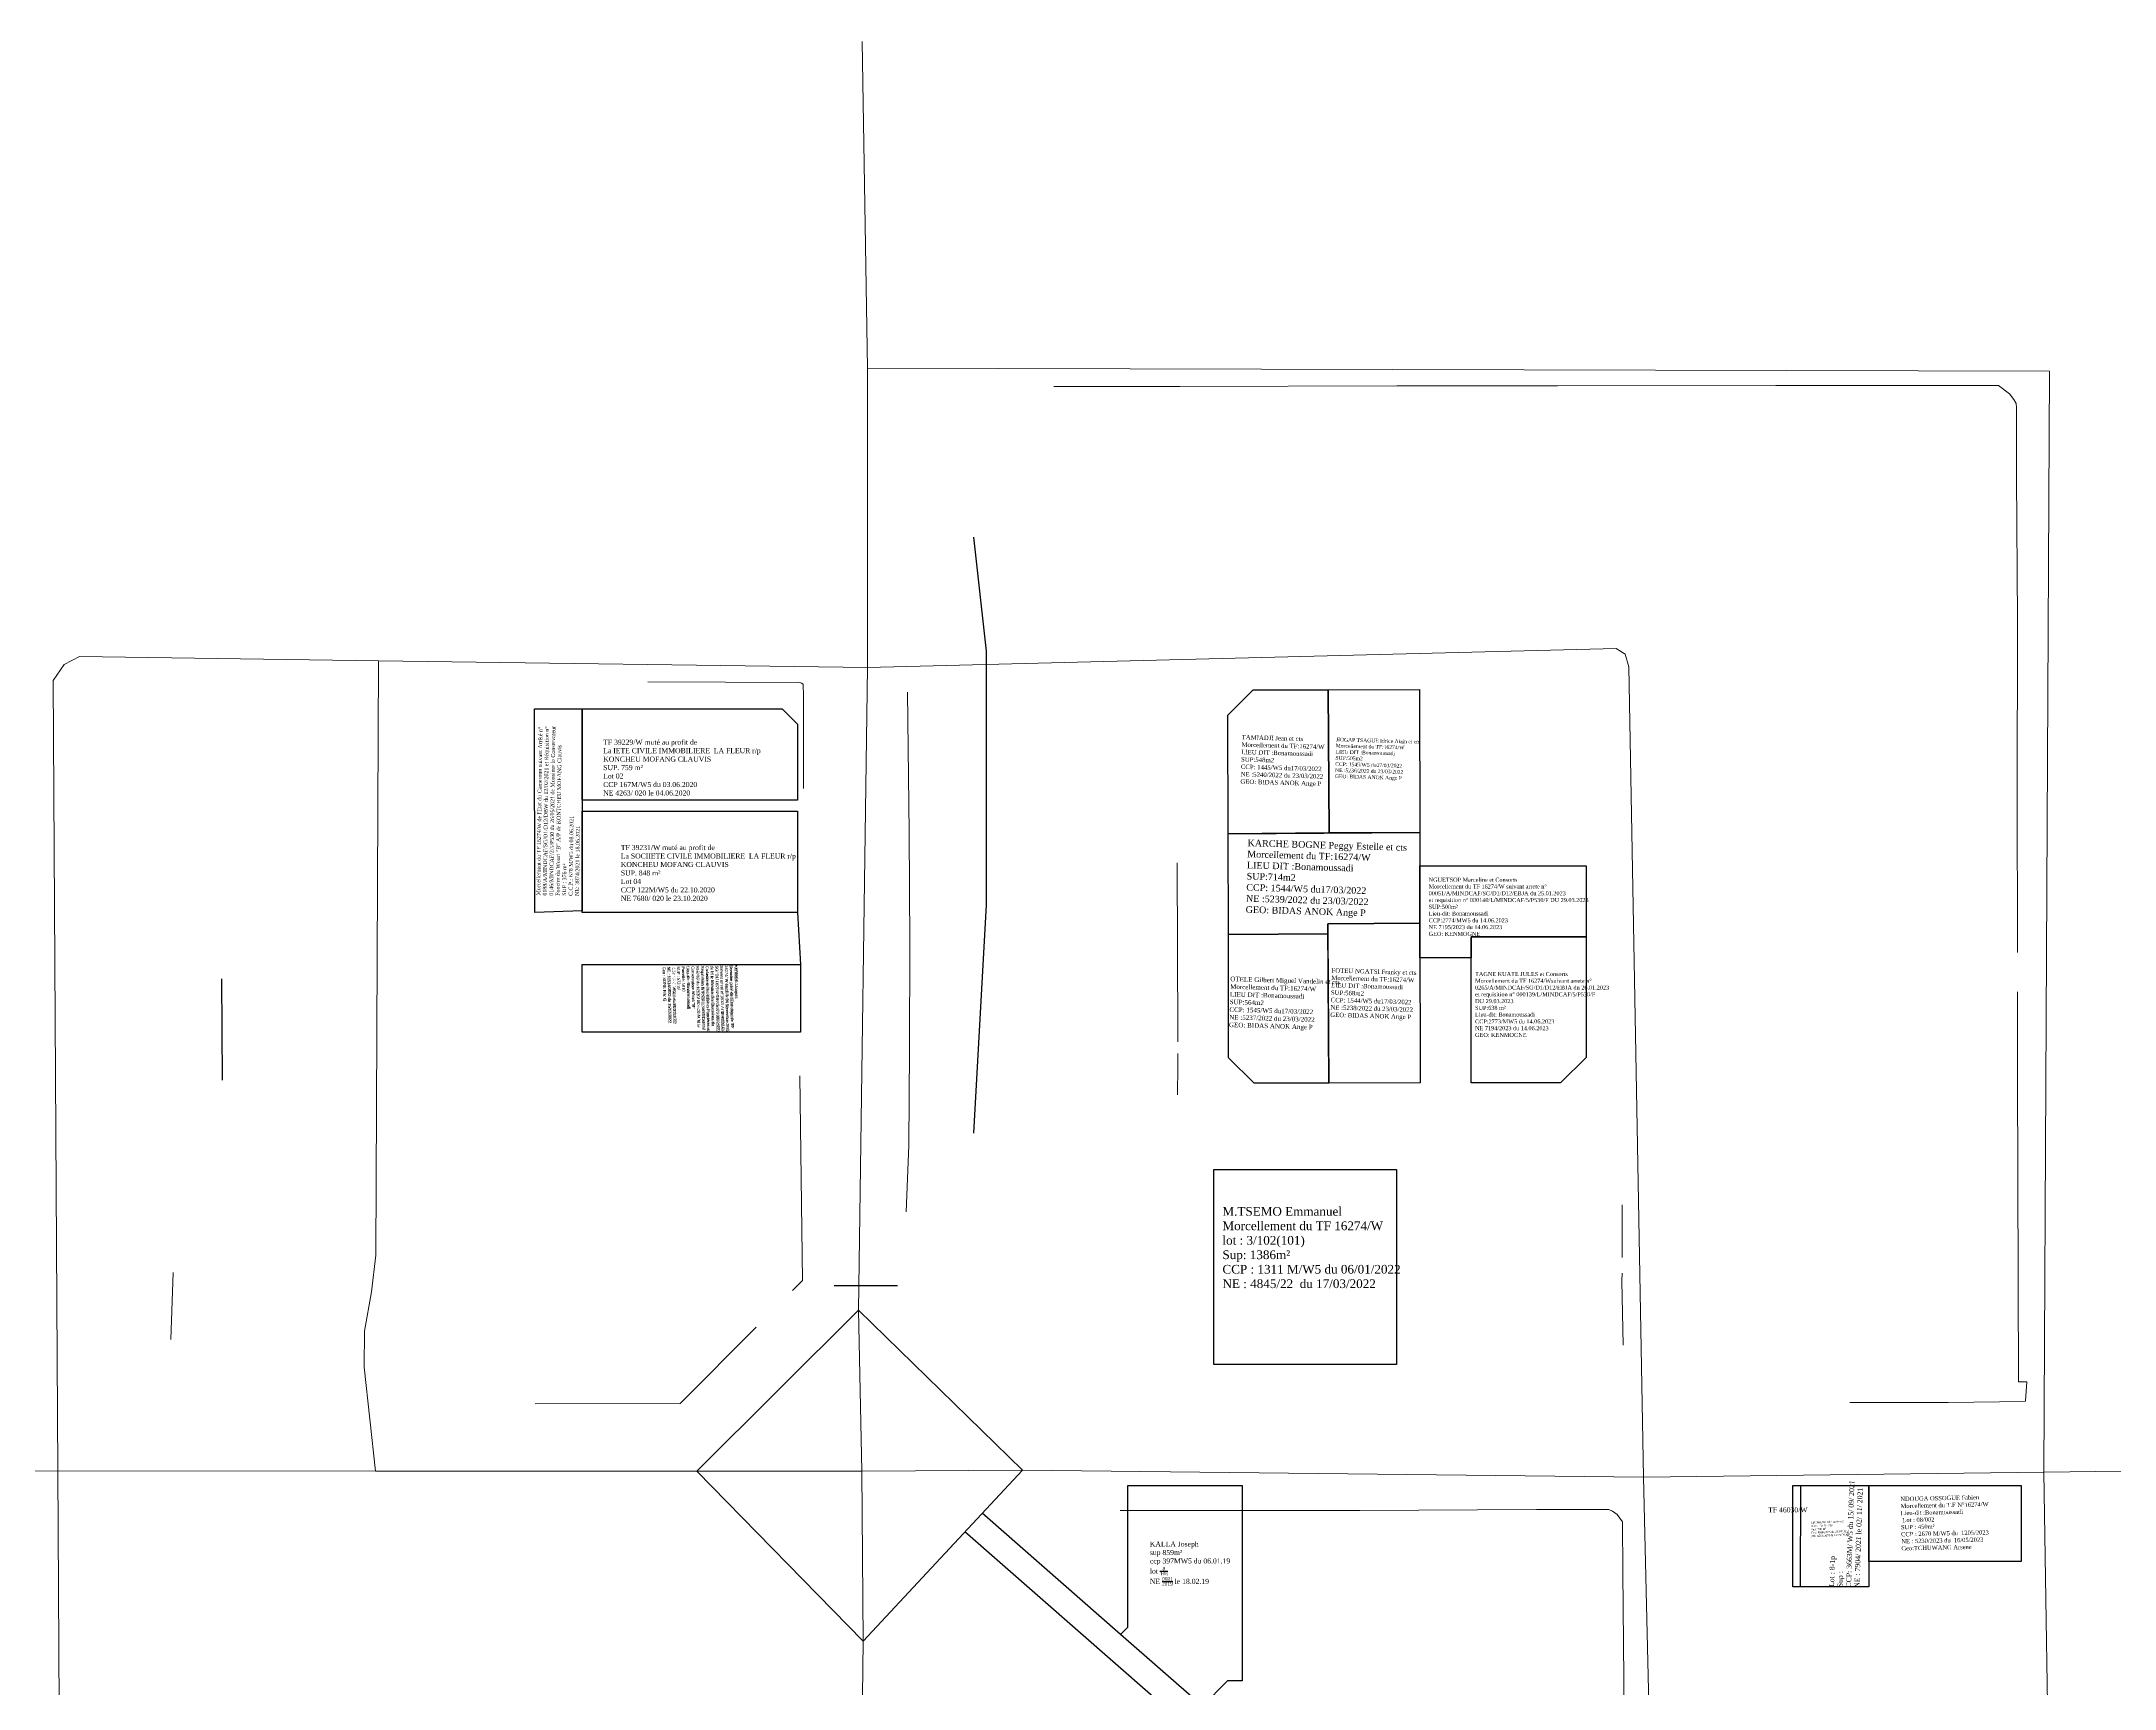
# Model space of a CAD drawing. Header units: millimetres. Extents: x 579832 to 917290, y 449831 to 1452191.
# Drawn here: x 582095 to 582503.4, y 452045.6 to 452370.1 of the extents above; entities that cross this region are included whole.
import ezdxf

# ---------------------------------------------------------------- set-up
doc = ezdxf.new("R2010")
doc.units = ezdxf.units.MM
doc.header["$LTSCALE"] = 10
for name, color, linetype, lineweight in [('drains_fossés', 120, 'Continuous', 20), ('MAJ APRES LE 13.01.2023', 222, 'Continuous', 30), ('Roads_others', 24, 'Continuous', 9)]:
    doc.layers.add(name, color=color, linetype=linetype, lineweight=lineweight)
for name, color, linetype in [('end maj 26 02 2021', 7, 'Continuous'), ('MAJ JUIN 2021', 7, 'Continuous'), ('MAJ NOV 2021', 7, 'Continuous'), ('Parcelle MAJ', 6, 'Continuous')]:
    doc.layers.add(name, color=color, linetype=linetype)
doc.styles.add('Times 1.0', font='times.ttf', dxfattribs={"width": 0.99, "height": 1})

msp = doc.modelspace()

# ---------------------------------------------------------------- linework, layer by layer
at = {"color": 5, "flags": 128}
for points in [[(582348.44, 452242.4), (582348.64, 452214.17), (582328.75, 452214.03), (582328.7, 452237.37), (582333.69, 452242.38)], [(582348.44, 452242.4), (582348.64, 452214.17), (582328.75, 452214.03), (582328.7, 452237.37), (582333.69, 452242.38)], [(582366.44, 452242.43), (582366.49, 452214.3), (582348.64, 452214.17), (582348.44, 452242.4)], [(582366.44, 452242.43), (582366.49, 452214.3), (582348.64, 452214.17), (582348.44, 452242.4)], [(582366.49, 452214.3), (582366.52, 452196.41), (582348.37, 452196.28), (582348.38, 452194.27), (582328.79, 452194.14), (582328.75, 452214.03)], [(582366.49, 452214.3), (582366.52, 452196.41), (582348.37, 452196.28), (582348.38, 452194.27), (582328.79, 452194.14), (582328.75, 452214.03)], [(582366.52, 452196.41), (582366.58, 452164.93), (582348.57, 452164.9), (582348.37, 452196.28)], [(582366.52, 452196.41), (582366.58, 452164.93), (582348.57, 452164.9), (582348.37, 452196.28)], [(582348.38, 452194.27), (582348.57, 452164.9), (582333.84, 452164.88), (582328.83, 452169.87), (582328.79, 452194.14)], [(582348.38, 452194.27), (582348.57, 452164.9), (582333.84, 452164.88), (582328.83, 452169.87), (582328.79, 452194.14)]]:
    msp.add_lwpolyline(points, close=True, dxfattribs=at)
at = {"flags": 128}
msp.add_lwpolyline([(582244.5, 452188.24), (582244.5, 452174.92), (582201.5, 452174.92), (582201.5, 452188.24)], close=True, dxfattribs=at)
at = {"color": 150, "lineweight": -3, "flags": 128}
msp.add_lwpolyline([(582130.44, 452185.44), (582130.57, 452165.44)], dxfattribs=at)
msp.add_lwpolyline([(582130.44, 452185.44), (582130.57, 452165.44)], dxfattribs=at)
at = {"color": 1, "flags": 128}
msp.add_lwpolyline([(582325.9, 452147.87), (582343.9, 452147.88), (582361.9, 452147.89), (582361.91, 452109.41), (582343.92, 452109.41), (582325.92, 452109.41)], close=True, dxfattribs=at)
msp.add_lwpolyline([(582325.9, 452147.87), (582343.9, 452147.88), (582361.9, 452147.89), (582361.91, 452109.41), (582343.92, 452109.41), (582325.92, 452109.41)], close=True, dxfattribs=at)
msp.add_lwpolyline([(582325.9, 452147.87), (582343.9, 452147.88), (582361.9, 452147.89), (582361.91, 452109.41), (582343.92, 452109.41), (582325.92, 452109.41)], close=True, dxfattribs=at)
msp.add_lwpolyline([(582325.9, 452147.87), (582343.9, 452147.88), (582361.9, 452147.89), (582361.91, 452109.41), (582343.92, 452109.41), (582325.92, 452109.41)], close=True, dxfattribs=at)
at = {"layer": 'drains_fossés'}
for p, q in [((582406.33, 452130.49), (582406.34, 452140.88)), ((582120.89, 452127.57), (582120.46, 452114.38)), ((582120.89, 452127.57), (582120.46, 452114.38))]:
    msp.add_line(p, q, dxfattribs=at)
for points in [[(582484.25, 452190.63), (582484.25, 452191.71), (582484.19, 452221.66), (582484.22, 452255.11), (582484.22, 452256.23), (582484.03, 452284.32), (582484.07, 452298.02), (582484, 452298.77), (582483.55, 452299.57), (582482.68, 452300.69), (582480.5, 452302.33), (582455.11, 452302.36), (582436.66, 452302.38), (582393.62, 452302.27), (582361.99, 452302.25), (582319.23, 452302.12), (582294.67, 452302.14), (582294.4, 452302.14)], [(582245.08, 452222.92), (582245.09, 452239.37), (582245.06, 452241.32), (582245.04, 452243.27), (582245.04, 452243.51), (582244.72, 452243.68), (582244.56, 452243.75), (582244.19, 452243.82), (582229.69, 452243.89), (582214.39, 452243.95)], [(582265.34, 452139.53), (582265.85, 452152.66), (582265.99, 452171.44), (582266, 452192.32), (582265.93, 452214.29), (582265.57, 452241.89)], [(582318.82, 452173.04), (582318.82, 452174.31), (582318.68, 452208.3)], [(582451.21, 452101.93), (582470.56, 452101.96), (582485.75, 452102.16), (582485.84, 452102.26), (582486.07, 452106.03), (582484.42, 452106.03), (582484.39, 452125.81), (582484.3, 452146.59), (582484.24, 452166.13), (582484.25, 452182.88)], [(582451.21, 452101.93), (582470.56, 452101.96), (582485.75, 452102.16), (582485.84, 452102.26), (582486.07, 452106.03), (582484.42, 452106.03), (582484.39, 452125.81), (582484.3, 452146.59), (582484.24, 452166.13), (582484.25, 452182.88)], [(582318.75, 452162.55), (582318.81, 452168.23), (582318.83, 452170.69)], [(582242.95, 452124.02), (582244.92, 452126.02), (582244.38, 452166.32)], [(582242.95, 452124.02), (582244.92, 452126.02), (582244.38, 452166.32)], [(582406.56, 452113.22), (582406.3, 452125.91), (582406.36, 452127.44)], [(582406.56, 452113.22), (582406.3, 452125.91), (582406.36, 452127.44)], [(582235.74, 452116.77), (582220.81, 452101.75), (582192.22, 452101.66)], [(582235.74, 452116.77), (582220.81, 452101.75), (582192.22, 452101.66)], [(582307.49, 452080.68), (582327.99, 452080.69), (582354.69, 452080.69), (582389.5, 452080.86), (582403.74, 452080.84), (582404.47, 452080.51), (582405.35, 452079.89), (582406.42, 452078.44), (582406.46, 452068.58), (582406.71, 452047.51), (582406.6, 452029.93)], [(582307.49, 452080.68), (582327.99, 452080.69), (582354.69, 452080.69), (582389.5, 452080.86), (582403.74, 452080.84), (582404.47, 452080.51), (582405.35, 452079.89), (582406.42, 452078.44), (582406.46, 452068.58), (582406.71, 452047.51), (582406.6, 452029.93)]]:
    msp.add_lwpolyline(points, dxfattribs=at)
at = {"layer": 'end maj 26 02 2021', "color": 3, "lineweight": -3}
msp.add_line((582243.91, 452198.5), (582244.5, 452188.24), dxfattribs=at)
at = {"layer": 'end maj 26 02 2021', "flags": 128}
for points in [[(582278.61, 452154.99), (582281.11, 452199.99), (582281.11, 452207.49), (582281.11, 452249.99), (582278.61, 452272.49)], [(582278.61, 452154.99), (582281.11, 452199.99), (582281.11, 452207.49), (582281.11, 452249.99), (582278.61, 452272.49)], [(582251.11, 452124.99), (582263.61, 452124.99)], [(582251.11, 452124.99), (582263.61, 452124.99)], [(582251.11, 452124.99), (582263.61, 452124.99)], [(582251.11, 452124.99), (582263.61, 452124.99)]]:
    msp.add_lwpolyline(points, dxfattribs=at)
at = {"layer": 'end maj 26 02 2021', "color": 3, "lineweight": -3, "flags": 128}
for points in [[(582201.51, 452238.62), (582240.91, 452238.62), (582243.91, 452235.62), (582243.91, 452220.62), (582201.51, 452220.62)], [(582201.51, 452238.62), (582240.91, 452238.62), (582243.91, 452235.62), (582243.91, 452220.62), (582201.51, 452220.62)], [(582201.51, 452218.5), (582243.91, 452218.5), (582243.91, 452198.5), (582201.51, 452198.5)], [(582201.51, 452218.5), (582243.91, 452218.5), (582243.91, 452198.5), (582201.51, 452198.5)]]:
    msp.add_lwpolyline(points, close=True, dxfattribs=at)
at = {"layer": 'end maj 26 02 2021', "color": 150, "lineweight": -3, "flags": 128}
msp.add_lwpolyline([(582307.56, 452056.23), (582308.98, 452057.65), (582308.98, 452085.61), (582331.48, 452085.6), (582331.47, 452047.08), (582328.61, 452047.08), (582323.66, 452042.13)], close=True, dxfattribs=at)
msp.add_lwpolyline([(582307.56, 452056.23), (582308.98, 452057.65), (582308.98, 452085.61), (582331.48, 452085.6), (582331.47, 452047.08), (582328.61, 452047.08), (582323.66, 452042.13)], close=True, dxfattribs=at)
msp.add_lwpolyline([(582307.56, 452056.23), (582308.98, 452057.65), (582308.98, 452085.61), (582331.48, 452085.6), (582331.47, 452047.08), (582328.61, 452047.08), (582323.66, 452042.13)], close=True, dxfattribs=at)
msp.add_lwpolyline([(582307.56, 452056.23), (582308.98, 452057.65), (582308.98, 452085.61), (582331.48, 452085.6), (582331.47, 452047.08), (582328.61, 452047.08), (582323.66, 452042.13)], close=True, dxfattribs=at)
at = {"layer": 'end maj 26 02 2021', "color": 150}
msp.add_lwpolyline([(582439.98, 452085.6), (582454.98, 452085.6), (582454.98, 452070.6), (582454.98, 452065.6), (582439.98, 452065.6)], close=True, dxfattribs=at)
msp.add_lwpolyline([(582439.98, 452085.6), (582454.98, 452085.6), (582454.98, 452070.6), (582454.98, 452065.6), (582439.98, 452065.6)], close=True, dxfattribs=at)
msp.add_lwpolyline([(582439.98, 452085.6), (582454.98, 452085.6), (582454.98, 452070.6), (582454.98, 452065.6), (582439.98, 452065.6)], close=True, dxfattribs=at)
msp.add_lwpolyline([(582439.98, 452085.6), (582454.98, 452085.6), (582454.98, 452070.6), (582454.98, 452065.6), (582439.98, 452065.6)], close=True, dxfattribs=at)
at = {"layer": 'MAJ APRES LE 13.01.2023', "flags": 128}
for points in [[(582399.24, 452207.68), (582399.24, 452193.7), (582376.62, 452193.69), (582376.62, 452189.6), (582366.5, 452189.6), (582366.49, 452207.68), (582399.24, 452207.68)], [(582399.24, 452193.7), (582399.24, 452169.95), (582394.24, 452164.95), (582376.62, 452164.94), (582376.62, 452193.69), (582399.24, 452193.7)], [(582454.98, 452085.6), (582484.99, 452085.6), (582484.99, 452070.6), (582454.98, 452070.6)], [(582454.98, 452085.6), (582484.99, 452085.6), (582484.99, 452070.6), (582454.98, 452070.6)]]:
    msp.add_lwpolyline(points, close=True, dxfattribs=at)
at = {"layer": 'MAJ JUIN 2021', "linetype": 'ByBlock', "lineweight": -3, "ltscale": 0.0014, "flags": 128}
msp.add_lwpolyline([(582192.12, 452238.62), (582201.5, 452238.62), (582201.5, 452198.81), (582192.14, 452198.5)], close=True, dxfattribs=at)
msp.add_lwpolyline([(582192.12, 452238.62), (582201.5, 452238.62), (582201.5, 452198.81), (582192.14, 452198.5)], close=True, dxfattribs=at)
at = {"layer": 'MAJ NOV 2021'}
for p, q in [((582320.86, 452037.94), (582276.88, 452076.46)), ((582320.86, 452037.94), (582276.88, 452076.46)), ((582307.56, 452056.23), (582280.29, 452080.12)), ((582307.56, 452056.23), (582280.29, 452080.12))]:
    msp.add_line(p, q, dxfattribs=at)
at = {"layer": 'MAJ NOV 2021', "flags": 128}
msp.add_lwpolyline([(582454.98, 452085.6), (582454.98, 452070.6), (582454.98, 452065.6), (582441.48, 452065.6), (582441.58, 452085.6)], close=True, dxfattribs=at)
msp.add_lwpolyline([(582454.98, 452085.6), (582454.98, 452070.6), (582454.98, 452065.6), (582441.48, 452065.6), (582441.58, 452085.6)], close=True, dxfattribs=at)
msp.add_lwpolyline([(582454.98, 452085.6), (582454.98, 452070.6), (582454.98, 452065.6), (582441.48, 452065.6), (582441.58, 452085.6)], close=True, dxfattribs=at)
msp.add_lwpolyline([(582454.98, 452085.6), (582454.98, 452070.6), (582454.98, 452065.6), (582441.48, 452065.6), (582441.58, 452085.6)], close=True, dxfattribs=at)
at = {"layer": 'Parcelle MAJ', "color": 6, "lineweight": 30, "flags": 128}
msp.add_lwpolyline([(582244.5, 452188.24), (582244.5, 452174.92), (582201.5, 452174.92), (582201.5, 452188.24)], close=True, dxfattribs=at)
at = {"layer": 'Roads_others'}
for p, q in [((582255.92, 452120.14), (582224.07, 452088.44)), ((582255.92, 452120.14), (582224.07, 452088.44)), ((582255.92, 452120.14), (582288.24, 452088.64)), ((582255.92, 452120.14), (582288.24, 452088.64)), ((582224.07, 452088.44), (582256.81, 452054.93)), ((582224.07, 452088.44), (582256.81, 452054.93)), ((582288.24, 452088.64), (582256.81, 452054.93)), ((582288.24, 452088.64), (582256.81, 452054.93))]:
    msp.add_line(p, q, dxfattribs=at)
for points in [[(582255.36, 451930.71), (582256.81, 452054.93), (582256.58, 452088.43), (582255.92, 452120.14), (582257.72, 452246.8), (582257.68, 452305.75), (582256.62, 452370.14)], [(582255.36, 451930.71), (582256.81, 452054.93), (582256.58, 452088.43), (582255.92, 452120.14), (582257.72, 452246.8), (582257.68, 452305.75), (582256.62, 452370.14)], [(582257.68, 452305.75), (582490.53, 452305.14), (582489.43, 452088.24)], [(582257.68, 452305.75), (582490.53, 452305.14), (582489.43, 452088.24)], [(582160.77, 452088.45), (582158.52, 452108.94), (582158.59, 452115.98), (582160, 452123.74), (582160.81, 452130.98), (582161.38, 452248.12)], [(582160.77, 452088.45), (582158.52, 452108.94), (582158.59, 452115.98), (582160, 452123.74), (582160.81, 452130.98), (582161.38, 452248.12)], [(583168.13, 452092.06), (583096.18, 452092.25), (582957.17, 452091.84), (582869.52, 452092.59), (582744.53, 452090.42), (582653.39, 452090.16), (582561.19, 452089.11), (582489.43, 452088.24), (582410.54, 452087.22), (582288.24, 452088.64), (582256.58, 452088.43), (582224.07, 452088.44), (582160.77, 452088.45), (582098.21, 452088.46), (582013.74, 452087.42), (581953.31, 452087.43)], [(583168.13, 452092.06), (583096.18, 452092.25), (582957.17, 452091.84), (582869.52, 452092.59), (582744.53, 452090.42), (582653.39, 452090.16), (582561.19, 452089.11), (582489.43, 452088.24), (582410.54, 452087.22), (582288.24, 452088.64), (582256.58, 452088.43), (582224.07, 452088.44), (582160.77, 452088.45), (582098.21, 452088.46), (582013.74, 452087.42), (581953.31, 452087.43)], [(582489.43, 452088.24), (582493.11, 451854.96), (582483.81, 451854.54), (582473.54, 451854.37), (582256.17, 451852.79)], [(582489.43, 452088.24), (582493.11, 451854.96), (582483.81, 451854.54), (582473.54, 451854.37), (582256.17, 451852.79)]]:
    msp.add_lwpolyline(points, dxfattribs=at)
msp.add_lwpolyline([(582406.93, 452249.43), (582405.17, 452250.5), (582257.72, 452246.8), (582161.38, 452248.12), (582102.43, 452248.93), (582099.44, 452247.38), (582097.29, 452244.2), (582098.21, 452088.46), (582099.06, 451936.76), (582099.62, 451934.28), (582101.37, 451932.48), (582104.38, 451931.64), (582255.36, 451930.71), (582323.88, 451929.85), (582393.45, 451929.93), (582403.65, 451932.02), (582409.59, 451935.86), (582413.09, 451941.94), (582414.64, 451949.78), (582412.02, 452025.67), (582410.54, 452087.22), (582407.67, 452246.92)], close=True, dxfattribs=at)
msp.add_lwpolyline([(582406.93, 452249.43), (582405.17, 452250.5), (582257.72, 452246.8), (582161.38, 452248.12), (582102.43, 452248.93), (582099.44, 452247.38), (582097.29, 452244.2), (582098.21, 452088.46), (582099.06, 451936.76), (582099.62, 451934.28), (582101.37, 451932.48), (582104.38, 451931.64), (582255.36, 451930.71), (582323.88, 451929.85), (582393.45, 451929.93), (582403.65, 451932.02), (582409.59, 451935.86), (582413.09, 451941.94), (582414.64, 451949.78), (582412.02, 452025.67), (582410.54, 452087.22), (582407.67, 452246.92)], close=True, dxfattribs=at)

# ---------------------------------------------------------------- texts
at = {"attachment_point": 1, "rotation": 358.3506}
for s, insert, char_height, width in [('\\A1;{\\fTimes New Roman|b0|i0|c0|p18;TAMIADJI Jean et cts\\P\\C1;Morcellement du TF:16274/W\\C256;\\PLIEU DIT :Bonamoussadi\\PSUP:548m2\\PCCP: 1445/W5 du17/03/2022\\PNE :5240/2022 du 23/03/2022 \\P\\C1;GEO: BIDAS ANOK Ange P}', (582331.42, 452233.5), 0.8732, 20.0648), ('\\A1;{\\fTimes New Roman|b0|i0|c0|p18;TAMIADJI Jean et cts\\P\\C1;Morcellement du TF:16274/W\\C256;\\PLIEU DIT :Bonamoussadi\\PSUP:548m2\\PCCP: 1445/W5 du17/03/2022\\PNE :5240/2022 du 23/03/2022 \\P\\C1;GEO: BIDAS ANOK Ange P}', (582331.42, 452233.5), 0.8732, 20.0648), ('\\A1;{\\fTimes New Roman|b0|i0|c0|p18;JIOGAP TSAGUE Idrice Alain et cts\\P\\C1;Morcellement du TF:16274/W\\C256;\\PLIEU DIT :Bonamoussadi\\PSUP:505m2\\PCCP: 1545/W5 du17/03/2022\\PNE :5236/2022 du 23/03/2022 \\P\\C1;GEO: BIDAS ANOK Ange P}', (582349.99, 452232.96), 0.7221, 16.5923), ('\\A1;{\\fTimes New Roman|b0|i0|c0|p18;JIOGAP TSAGUE Idrice Alain et cts\\P\\C1;Morcellement du TF:16274/W\\C256;\\PLIEU DIT :Bonamoussadi\\PSUP:505m2\\PCCP: 1545/W5 du17/03/2022\\PNE :5236/2022 du 23/03/2022 \\P\\C1;GEO: BIDAS ANOK Ange P}', (582349.99, 452232.96), 0.7221, 16.5923), ('\\A1;{\\fTimes New Roman|b0|i0|c0|p18;KARCHE BOGNE Peggy Estelle et cts\\P\\C1;Morcellement du TF:16274/W\\C256;\\PLIEU DIT :Bonamoussadi\\PSUP:714m2\\PCCP: 1544/W5 du17/03/2022\\PNE :5239/2022 du 23/03/2022 \\P\\C1;GEO: BIDAS ANOK Ange P}', (582332.59, 452212.88), 1.311, 38.1013), ('\\A1;{\\fTimes New Roman|b0|i0|c0|p18;KARCHE BOGNE Peggy Estelle et cts\\P\\C1;Morcellement du TF:16274/W\\C256;\\PLIEU DIT :Bonamoussadi\\PSUP:714m2\\PCCP: 1544/W5 du17/03/2022\\PNE :5239/2022 du 23/03/2022 \\P\\C1;GEO: BIDAS ANOK Ange P}', (582332.59, 452212.88), 1.311, 38.1013), ('\\A1;{\\fTimes New Roman|b0|i0|c0|p18;FOTEU NGATSI Franky et cts\\P\\C1;Morcellement du TF:16274/W\\C256;\\PLIEU DIT :Bonamoussadi\\PSUP:568m2\\PCCP: 1544/W5 du17/03/2022\\PNE :5238/2022 du 23/03/2022 \\P\\C1;GEO: BIDAS ANOK Ange P}', (582349.12, 452187.54), 0.8732, 20.0648), ('\\A1;{\\fTimes New Roman|b0|i0|c0|p18;FOTEU NGATSI Franky et cts\\P\\C1;Morcellement du TF:16274/W\\C256;\\PLIEU DIT :Bonamoussadi\\PSUP:568m2\\PCCP: 1544/W5 du17/03/2022\\PNE :5238/2022 du 23/03/2022 \\P\\C1;GEO: BIDAS ANOK Ange P}', (582349.12, 452187.54), 0.8732, 20.0648), ('\\A1;{\\fTimes New Roman|b0|i0|c0|p18;OTELE Gilbert Miguel Vandelin et cts\\P\\C1;Morcellement du TF:16274/W\\P\\C7;LIEU DIT :Bonamoussadi\\C256;\\PSUP:564m2\\PCCP: 1545/W5 du17/03/2022\\PNE :5237/2022 du 23/03/2022\\PGEO: BIDAS ANOK Ange P\\P }', (582329.18, 452185.88), 0.9048, 20.7915), ('\\A1;{\\fTimes New Roman|b0|i0|c0|p18;OTELE Gilbert Miguel Vandelin et cts\\P\\C1;Morcellement du TF:16274/W\\P\\C7;LIEU DIT :Bonamoussadi\\C256;\\PSUP:564m2\\PCCP: 1545/W5 du17/03/2022\\PNE :5237/2022 du 23/03/2022\\PGEO: BIDAS ANOK Ange P\\P }', (582329.18, 452185.88), 0.9048, 20.7915)]:
    msp.add_mtext(s, dxfattribs=dict(at, insert=insert, char_height=char_height, width=width))
at = {"color": 3, "insert": (582232.06, 452188.13), "char_height": 0.56629, "width": 13.2488, "attachment_point": 1, "rotation": 271.2038}
for s in ["{\\fTimes New Roman|b0|i0|c0|p18;KENMOE Jacques \\P\\C1;Domaine privé de l'Etat objet du TF 16274/ W établi le 04 Novembre 2022 Suivant arreté n°1802/ A/ MINDCAF/ SG/ D1/ D12/ MMJP du 26/ 08/ 2022 de M le Ministre des Domaines du Cadastre et des Affaires Fonciéres et Réquisition N°0326/ L/ MINDCAF/ 5/ P530/ F du 12/ 10/ 2022 de M le Conservateur Wouri ''B''\\P\\C256;Lieu-dit : Bonamoussadi\\PParcelle: 1810\\PSUP : 573 m² \\PCCP : 346 M/W5 du 09/12/2022\\PNE : 11514/2022 du 15/12/2022\\P\\C1;Geo : SONE Eric G}", "{\\C7;KENMOE Jacques \\P\\C1;Domaine privé de l'Etat objet du TF 16274/ W établi le 04 Novembre 2022 Suivant arreté n°1802/ A/ MINDCAF/ SG/ D1/ D12/ MMJP du 26/ 08/ 2022 de M le Ministre des Domaines du Cadastre et des Affaires Fonciéres et Réquisition N°0326/ L/ MINDCAF/ 5/ P530/ F du 12/ 10/ 2022 de M le Conservateur Wouri ''B''\\P\\C256;Lieu-dit : Bonamoussadi\\PParcelle: 1810\\PSUP : 573 m² \\PCCP : 346 M/W5 du 09/12/2022\\PNE : 11514/2022 du 15/12/2022\\P\\C1;Geo : SONE Eric G}"]:
    msp.add_mtext(s, dxfattribs=at)
at = {"color": 7, "insert": (582327.62, 452140.47), "char_height": 1.7107, "width": 66.4762, "attachment_point": 1}
msp.add_mtext('\\A1;{\\fTimes New Roman|b0|i0|c0|p18;M.TSEMO Emmanuel\\P\\C1;Morcellement du TF 16274/W\\P\\C7;lot : 3/102(101)\\PSup: 1386m²\\PCCP : 1311 M/W5 du 06/01/2022\\PNE : 4845/22  du 17/03/2022}', dxfattribs=at)
msp.add_mtext('\\A1;{\\fTimes New Roman|b0|i0|c0|p18;M.TSEMO Emmanuel\\P\\C1;Morcellement du TF 16274/W\\P\\C7;lot : 3/102(101)\\PSup: 1386m²\\PCCP : 1311 M/W5 du 06/01/2022\\PNE : 4845/22  du 17/03/2022}', dxfattribs=at)
msp.add_mtext('\\A1;{\\fTimes New Roman|b0|i0|c0|p18;M.TSEMO Emmanuel\\P\\C1;Morcellement du TF 16274/W\\P\\C7;lot : 3/102(101)\\PSup: 1386m²\\PCCP : 1311 M/W5 du 06/01/2022\\PNE : 4845/22  du 17/03/2022}', dxfattribs=at)
msp.add_mtext('\\A1;{\\fTimes New Roman|b0|i0|c0|p18;M.TSEMO Emmanuel\\P\\C1;Morcellement du TF 16274/W\\P\\C7;lot : 3/102(101)\\PSup: 1386m²\\PCCP : 1311 M/W5 du 06/01/2022\\PNE : 4845/22  du 17/03/2022}', dxfattribs=at)
at = {"layer": 'end maj 26 02 2021', "color": 150, "linetype": 'ByBlock', "lineweight": -3, "ltscale": 0.0014, "char_height": 1, "attachment_point": 1, "style": 'Times 1.0'}
for s, insert, width in [('{\\C1;TF 39229/W muté au profit de \\C256;\\PLa IETE CIVILE IMMOBILIERE  LA FLEUR r/p\\PKONCHEU MOFANG CLAUVIS\\PSUP. 759 m²\\PLot 02\\PCCP 167M/W5 du 03.06.2020\\PNE 4263/ 020 le 04.06.2020}', (582205.63, 452232.56), 59.9717), ('{\\C1;TF 39229/W muté au profit de \\C256;\\PLa IETE CIVILE IMMOBILIERE  LA FLEUR r/p\\PKONCHEU MOFANG CLAUVIS\\PSUP. 759 m²\\PLot 02\\PCCP 167M/W5 du 03.06.2020\\PNE 4263/ 020 le 04.06.2020}', (582205.63, 452232.56), 59.9717), ('{\\fTimes New Roman|b0|i0|c186|p18;\\C1;TF 39\\fTimes New Roman|b0|i0|c0|p18;231\\fTimes New Roman|b0|i0|c186|p18;/W muté au profit de \\C256;\\PLa \\fTimes New Roman|b0|i0|c0|p18;SOCI\\fTimes New Roman|b0|i0|c186|p18;IETE CIVILE IMMOBILIERE  LA FLEUR r/p\\PKONCHEU MOFANG CLAUVIS\\PSUP. \\fTimes New Roman|b0|i0|c0|p18;848\\fTimes New Roman|b0|i0|c186|p18; m²\\PLot 0\\fTimes New Roman|b0|i0|c0|p18;4\\fTimes New Roman|b0|i0|c186|p18;\\PCCP \\fTimes New Roman|b0|i0|c0|p18;122\\fTimes New Roman|b0|i0|c186|p18;M/W5 du \\fTimes New Roman|b0|i0|c0|p18;22.10\\fTimes New Roman|b0|i0|c186|p18;.2020\\PNE \\fTimes New Roman|b0|i0|c0|p18;7680/ 020 le 23.10.2020}', (582209.1, 452211.8), 38.1437), ('{\\fTimes New Roman|b0|i0|c186|p18;\\C1;TF 39\\fTimes New Roman|b0|i0|c0|p18;231\\fTimes New Roman|b0|i0|c186|p18;/W muté au profit de \\C256;\\PLa \\fTimes New Roman|b0|i0|c0|p18;SOCI\\fTimes New Roman|b0|i0|c186|p18;IETE CIVILE IMMOBILIERE  LA FLEUR r/p\\PKONCHEU MOFANG CLAUVIS\\PSUP. \\fTimes New Roman|b0|i0|c0|p18;848\\fTimes New Roman|b0|i0|c186|p18; m²\\PLot 0\\fTimes New Roman|b0|i0|c0|p18;4\\fTimes New Roman|b0|i0|c186|p18;\\PCCP \\fTimes New Roman|b0|i0|c0|p18;122\\fTimes New Roman|b0|i0|c186|p18;M/W5 du \\fTimes New Roman|b0|i0|c0|p18;22.10\\fTimes New Roman|b0|i0|c186|p18;.2020\\PNE \\fTimes New Roman|b0|i0|c0|p18;7680/ 020 le 23.10.2020}', (582209.1, 452211.8), 38.1437), ('{\\C1;TF 46030/W}', (582435.12, 452081.3), 16.5653), ('{\\C1;TF 46030/W}', (582435.12, 452081.3), 16.5653), ('{\\C1;TF 46030/W}', (582435.12, 452081.3), 16.5653), ('{\\C1;TF 46030/W}', (582435.12, 452081.3), 16.5653), ('\\A1;KALLA Joseph \\Psup 859m²\\Pccp 397MW5 du 06.01.19\\Plot {\\H0.7x;\\S8/106;}\\PNE {\\H0.7x;\\S0691/2019;} le 18.02.19', (582313.32, 452074.56), 15.5111), ('\\A1;KALLA Joseph \\Psup 859m²\\Pccp 397MW5 du 06.01.19\\Plot {\\H0.7x;\\S8/106;}\\PNE {\\H0.7x;\\S0691/2019;} le 18.02.19', (582313.32, 452074.56), 15.5111), ('\\A1;KALLA Joseph \\Psup 859m²\\Pccp 397MW5 du 06.01.19\\Plot {\\H0.7x;\\S8/106;}\\PNE {\\H0.7x;\\S0691/2019;} le 18.02.19', (582313.32, 452074.56), 15.5111), ('\\A1;KALLA Joseph \\Psup 859m²\\Pccp 397MW5 du 06.01.19\\Plot {\\H0.7x;\\S8/106;}\\PNE {\\H0.7x;\\S0691/2019;} le 18.02.19', (582313.32, 452074.56), 15.5111)]:
    msp.add_mtext(s, dxfattribs=dict(at, insert=insert, width=width))
at = {"layer": 'end maj 26 02 2021', "insert": (582443.49, 452078.47), "char_height": 0.4, "attachment_point": 1, "rotation": 2.6115}
msp.add_mtext_dynamic_manual_height_columns('{\\fTimes New Roman|b0|i0|c0|p18;LEUNKAM Sile Lucienne\\PBloc:   lot 8 - 01p\\PSup: 300 m²\\PCcp: 896M/W5 du 28/08/2020\\PNE: 6581/2020 le 16/09/2020}', width=137.7638, gutter_width=12.5, heights=[51.16], dxfattribs=at)
msp.add_mtext_dynamic_manual_height_columns('{\\fTimes New Roman|b0|i0|c0|p18;LEUNKAM Sile Lucienne\\PBloc:   lot 8 - 01p\\PSup: 300 m²\\PCcp: 896M/W5 du 28/08/2020\\PNE: 6581/2020 le 16/09/2020}', width=137.7638, gutter_width=12.5, heights=[51.16], dxfattribs=at)
msp.add_mtext_dynamic_manual_height_columns('{\\fTimes New Roman|b0|i0|c0|p18;LEUNKAM Sile Lucienne\\PBloc:   lot 8 - 01p\\PSup: 300 m²\\PCcp: 896M/W5 du 28/08/2020\\PNE: 6581/2020 le 16/09/2020}', width=137.7638, gutter_width=12.5, heights=[51.16], dxfattribs=at)
msp.add_mtext_dynamic_manual_height_columns('{\\fTimes New Roman|b0|i0|c0|p18;LEUNKAM Sile Lucienne\\PBloc:   lot 8 - 01p\\PSup: 300 m²\\PCcp: 896M/W5 du 28/08/2020\\PNE: 6581/2020 le 16/09/2020}', width=137.7638, gutter_width=12.5, heights=[51.16], dxfattribs=at)
at = {"layer": 'MAJ APRES LE 13.01.2023', "char_height": 0.8, "width": 55.1166, "attachment_point": 1}
for s, insert in [('{\\fTimes New Roman|b0|i0|c186|p18;NGUETSOP Marceline et Consorts\\PMorcellement du TF 16274/W suivant arrete n°\\P00051/A/MINDCAF/SG/D1/D12/EBJA du 25.01.2023\\Pet requisition n° 000140/L}/{\\fTimes New Roman|b0|i0|c186|p18;MINDCAF/5/P530/F DU 29.03.2023\\PSUP:500m²\\PLieu-dit: Bonamoussadi\\PCCP:2774/MW5 du 14.06.2023\\PNE 7195/2023 du 14.06.2023\\PGEO: KENMOGNE}', (582368.24, 452205.36)), ('{\\fTimes New Roman|b0|i0|c186|p18;TAGNE KUATE JULES et Consorts\\PMorcellement du TF 16274/Wsuivant arrete n°\\P0265/A/MINDCAF/SG/D1/D12/EBJA du 26.01.2023\\Pet requisition n° 000139/L/MINDCAF/5/P530/F\\PDU 29.03.2023\\PSUP:638 m²\\PLieu-dit: Bonamoussadi\\PCCP:2773/MW5 du 14.06.2023\\PNE 7194/2023 du 14.06.2023\\PGEO: KENMOGNE}', (582377.39, 452186.78))]:
    msp.add_mtext(s, dxfattribs=dict(at, insert=insert))
at = {"layer": 'MAJ APRES LE 13.01.2023', "insert": (582461.16, 452083.36), "char_height": 0.8343, "width": 17.9087, "attachment_point": 1, "rotation": 1.2261}
msp.add_mtext('{\\fTimes New Roman|b0|i0|c0|p18;\\C7;NDOUGA OSSOGUE Fabien \\P\\C1;Morcellement du T.F N°16274/W     \\P\\C256;Lieu-dit :Bonamoussadi\\P Lot : 08/002\\PSUP : 450m²\\PCCP : 2670 M/W5 du  1205/2023\\PNE : 5230/2023 du  16/05/2023\\P\\C1;Geo:TCHUWANG Arsene}', dxfattribs=at)
msp.add_mtext('{\\fTimes New Roman|b0|i0|c0|p18;\\C7;NDOUGA OSSOGUE Fabien \\P\\C1;Morcellement du T.F N°16274/W     \\P\\C256;Lieu-dit :Bonamoussadi\\P Lot : 08/002\\PSUP : 450m²\\PCCP : 2670 M/W5 du  1205/2023\\PNE : 5230/2023 du  16/05/2023\\P\\C1;Geo:TCHUWANG Arsene}', dxfattribs=at)
at = {"layer": 'MAJ JUIN 2021', "insert": (582192.45, 452201.86), "char_height": 0.7637, "attachment_point": 1, "rotation": 89.2596}
msp.add_mtext('{\\fTimes New Roman|b0|i0|c0|p18;Morcellement du TF 16274/W de l\'Etat du Cameroun suivant Arrêté n° \\P0188/A/MINDCAF/SG/D1/D12/DBW du 12/02/2021 et Réquisition n°\\P0146/MINDCAF/2/5/P530 du 26/05/2021 de Monsieur le Conservateur \\PFoncier du Wouri "B" A/P de KONTCHEU MOFANG Clauvis \\PSUP : 376 m²\\PC.C.P.: 678 M/W5 du 08.06.2021\\PNE: 3874/2021 le 18.06.2021  }', dxfattribs=at)
msp.add_mtext('{\\fTimes New Roman|b0|i0|c0|p18;Morcellement du TF 16274/W de l\'Etat du Cameroun suivant Arrêté n° \\P0188/A/MINDCAF/SG/D1/D12/DBW du 12/02/2021 et Réquisition n°\\P0146/MINDCAF/2/5/P530 du 26/05/2021 de Monsieur le Conservateur \\PFoncier du Wouri "B" A/P de KONTCHEU MOFANG Clauvis \\PSUP : 376 m²\\PC.C.P.: 678 M/W5 du 08.06.2021\\PNE: 3874/2021 le 18.06.2021  }', dxfattribs=at)
at = {"layer": 'MAJ NOV 2021', "insert": (582443.77, 452065.73), "char_height": 1, "width": 20.6042, "attachment_point": 1, "rotation": 88.1112}
msp.add_mtext('{\\fTimes New Roman|b0|i0|c0|p18;LEUNKAM SILE Lucienne\\P\\fTimes New Roman|b0|i1|c0|p18;\\C1;Morcellement du TF 46030/W\\fTimes New Roman|b0|i0|c0|p18;\\C256; \\PLot : 8-1p\\PSup : 270m²\\PCCP: 3663M/ W5 du 15/ 09/ 2021\\PNE : 7904/ 2021 le 02/ 11/ 2021}', dxfattribs=at)
msp.add_mtext('{\\fTimes New Roman|b0|i0|c0|p18;LEUNKAM SILE Lucienne\\P\\fTimes New Roman|b0|i1|c0|p18;\\C1;Morcellement du TF 46030/W\\fTimes New Roman|b0|i0|c0|p18;\\C256; \\PLot : 8-1p\\PSup : 270m²\\PCCP: 3663M/ W5 du 15/ 09/ 2021\\PNE : 7904/ 2021 le 02/ 11/ 2021}', dxfattribs=at)
msp.add_mtext('{\\fTimes New Roman|b0|i0|c0|p18;LEUNKAM SILE Lucienne\\P\\fTimes New Roman|b0|i1|c0|p18;\\C1;Morcellement du TF 46030/W\\fTimes New Roman|b0|i0|c0|p18;\\C256; \\PLot : 8-1p\\PSup : 270m²\\PCCP: 3663M/ W5 du 15/ 09/ 2021\\PNE : 7904/ 2021 le 02/ 11/ 2021}', dxfattribs=at)
msp.add_mtext('{\\fTimes New Roman|b0|i0|c0|p18;LEUNKAM SILE Lucienne\\P\\fTimes New Roman|b0|i1|c0|p18;\\C1;Morcellement du TF 46030/W\\fTimes New Roman|b0|i0|c0|p18;\\C256; \\PLot : 8-1p\\PSup : 270m²\\PCCP: 3663M/ W5 du 15/ 09/ 2021\\PNE : 7904/ 2021 le 02/ 11/ 2021}', dxfattribs=at)

doc.saveas('drawing.dxf')
